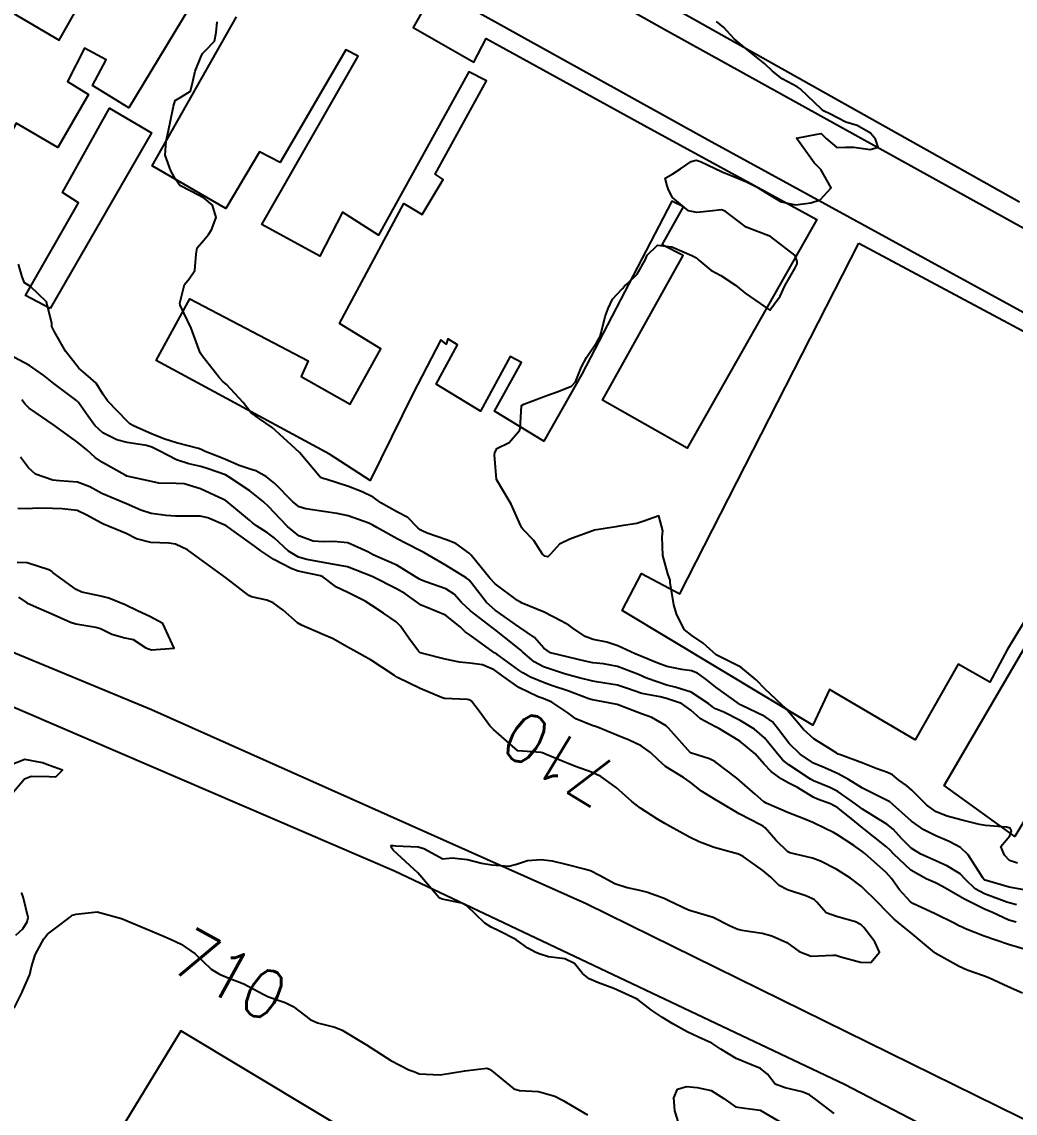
# Model space of a CAD drawing. Header units: metres. Extents: x 298520 to 308411, y 7433745 to 7450750.
# Drawn here: x 306265.5 to 306346.1, y 7435747.6 to 7435836.2 of the extents above; entities that cross this region are included whole.
import ezdxf
from ezdxf.enums import TextEntityAlignment as Align

# ---------------------------------------------------------------- set-up
doc = ezdxf.new("R2010")
doc.units = ezdxf.units.M
doc.header["$LTSCALE"] = 10
for name, color, linetype in [('Area Verde e Lazer', 94, 'Continuous'), ('Cotas', 45, 'Continuous'), ('Curvas de Nivel 1m', 11, 'Continuous'), ('Curvas de Nivel 5m', 15, 'Continuous'), ('Edificações', 30, 'Continuous'), ('Linha Férrea', 251, 'TRACKS'), ('Vias Primárias', 230, 'Continuous')]:
    doc.layers.add(name, color=color, linetype=linetype)
doc.styles.add('Style-STANDARD', font='STANDARD.shx')
doc.linetypes.add('TRACKS', pattern='A,0.15,[130,ltypeshp.shx,S=0.25,R=0,X=0,Y=0],0.15', length=0.3)

msp = doc.modelspace()

# ---------------------------------------------------------------- linework, layer by layer
at = {"layer": 'Area Verde e Lazer'}
msp.add_lwpolyline([(306269.112, 7435739.026), (306291.181, 7435725.664), (306300.519, 7435741.021), (306278.415, 7435754.293)], close=True, dxfattribs=at)
at = {"layer": 'Curvas de Nivel 1m', "flags": 128}
for points, elevation in [([(306346.3, 7435767.904), (306345.667, 7435768.138), (306345.241, 7435768.554), (306344.963, 7435769.275), (306345.689, 7435770.131), (306345.818, 7435770.548), (306345.696, 7435770.753), (306345.41, 7435770.84), (306343.699, 7435770.979), (306343.213, 7435771.062), (306341.706, 7435771.437), (306340.593, 7435771.724), (306339.715, 7435772.079), (306338.937, 7435772.628), (306337.735, 7435773.831), (306337.296, 7435774.204), (306336.672, 7435774.656), (306336.156, 7435775.073), (306335.749, 7435775.271), (306334.847, 7435775.584), (306333.756, 7435776.019), (306331.928, 7435776.708), (306331.764, 7435776.772), (306331.638, 7435776.838), (306329.782, 7435778.009), (306328.943, 7435778.748), (306327.806, 7435780.108), (306327.498, 7435780.453), (306327.167, 7435780.77), (306325.832, 7435782.045), (306325.085, 7435782.798), (306323.853, 7435783.82), (306321.863, 7435784.83), (306320.794, 7435785.768), (306319.878, 7435786.378), (306319.254, 7435786.866), (306318.637, 7435788.138), (306318.419, 7435788.875), (306318.129, 7435790.68), (306318.11, 7435790.878), (306317.941, 7435791.401), (306317.514, 7435792.887), (306317.481, 7435794.39), (306317.532, 7435794.887), (306317.208, 7435796.105), (306315.991, 7435795.677), (306315.418, 7435795.486), (306313.986, 7435795.258), (306313.705, 7435795.214), (306311.983, 7435794.95), (306309.975, 7435794.205), (306309.145, 7435793.815), (306308.419, 7435792.995), (306308.184, 7435792.773), (306307.96, 7435792.819), (306307.752, 7435793.003), (306307.059, 7435794.099), (306306.173, 7435795.027), (306306.082, 7435795.127), (306305.986, 7435795.343), (306305.205, 7435797.038), (306304.033, 7435799.05), (306303.851, 7435801.052), (306303.881, 7435801.226), (306304.061, 7435801.572), (306305.055, 7435802.053), (306305.905, 7435803.032), (306305.935, 7435803.181), (306306.048, 7435805.031), (306306.067, 7435805.067), (306306.104, 7435805.093), (306306.231, 7435805.155), (306308.112, 7435805.871), (306308.947, 7435806.16), (306310.119, 7435806.626), (306310.428, 7435806.975), (306310.915, 7435808.195), (306311.32, 7435808.962), (306312.165, 7435810.204), (306312.447, 7435810.671), (306312.529, 7435810.946), (306312.846, 7435812.283), (306313.086, 7435812.941), (306313.452, 7435813.69), (306314.217, 7435814.539), (306314.415, 7435814.733), (306314.635, 7435814.926), (306315.441, 7435815.707), (306316.127, 7435816.911), (306316.155, 7435817), (306316.248, 7435817.272), (306317.095, 7435818.063), (306318.259, 7435817.949), (306319.882, 7435817.23), (306320.246, 7435817.04), (306320.452, 7435816.857), (306321.428, 7435816.035), (306322.231, 7435815.6), (306323.407, 7435814.818), (306324.213, 7435814.176), (306326.193, 7435812.79), (306327.043, 7435813.945), (306327.425, 7435814.772), (306328.237, 7435816.188), (306328.436, 7435816.563), (306328.435, 7435816.758), (306328.25, 7435817.223), (306326.273, 7435818.79), (306324.28, 7435819.523), (306322.575, 7435820.827), (306322.294, 7435820.944), (306321.325, 7435820.845), (306320.292, 7435820.735), (306319.594, 7435820.867), (306318.304, 7435821.955), (306317.986, 7435822.561), (306317.864, 7435822.887), (306317.711, 7435823.5), (306318.327, 7435823.851), (306318.951, 7435824.256), (306319.813, 7435824.865), (306320.241, 7435824.964), (306320.344, 7435824.938), (306320.401, 7435824.917), (306320.58, 7435824.856), (306322.331, 7435824.028), (306323.655, 7435823.484), (306324.319, 7435823.21), (306325.113, 7435822.802), (306326.306, 7435822.064), (306327.119, 7435821.595), (306328.299, 7435821.337), (306329.535, 7435821.513), (306330.303, 7435821.766), (306331.189, 7435822.727), (306330.335, 7435824.223), (306329.797, 7435824.745), (306328.363, 7435826.76), (306330.04, 7435827.071), (306330.369, 7435827.13), (306330.765, 7435826.734), (306331.645, 7435826.01), (306332.356, 7435826.027), (306333.023, 7435826.036), (306334.354, 7435825.834), (306335.001, 7435826.039), (306334.774, 7435826.686), (306334.37, 7435827.158), (306333.301, 7435827.779), (306332.383, 7435828.07), (306331.064, 7435828.73), (306330.612, 7435828.953), (306330.397, 7435829.103), (306328.671, 7435830.757), (306328.414, 7435830.917), (306327.208, 7435831.566), (306326.427, 7435832.202), (306325.788, 7435832.796), (306324.449, 7435833.886), (306323.324, 7435834.821), (306322.472, 7435835.739), (306321.877, 7435836.239)], 716), ([(306346.21, 7435764.541), (306345.74, 7435764.665), (306345.624, 7435764.687), (306345.425, 7435764.752), (306343.632, 7435765.432), (306342.881, 7435765.827), (306342.093, 7435766.593), (306341.65, 7435767.042), (306340.613, 7435767.656), (306339.665, 7435768.095), (306338.451, 7435768.632), (306337.678, 7435769.131), (306336.928, 7435769.894), (306336.201, 7435770.662), (306335.699, 7435771.072), (306334.722, 7435771.666), (306333.717, 7435772.299), (306333.186, 7435772.695), (306331.733, 7435773.736), (306331.082, 7435774.065), (306329.742, 7435774.605), (306329.5, 7435774.742), (306327.754, 7435775.886), (306327.255, 7435776.265), (306326.816, 7435776.774), (306325.782, 7435778.086), (306324.967, 7435778.798), (306323.8, 7435779.499), (306322.467, 7435780.163), (306321.809, 7435780.444), (306321.565, 7435780.588), (306321.269, 7435780.838), (306319.827, 7435781.787), (306318.518, 7435782.188), (306317.835, 7435782.358), (306316.271, 7435782.904), (306315.965, 7435783.029), (306315.845, 7435783.088), (306315.539, 7435783.22), (306313.852, 7435783.864), (306312.715, 7435784.081), (306311.855, 7435784.185), (306311.217, 7435784.32), (306309.86, 7435784.644), (306308.408, 7435784.995), (306307.866, 7435785.354), (306307.098, 7435786.235), (306305.924, 7435787.029), (306305.883, 7435787.051), (306305.829, 7435787.085), (306303.904, 7435788.446), (306303.221, 7435789.057), (306301.93, 7435790.731), (306301.775, 7435790.916), (306301.576, 7435791.075), (306299.948, 7435792.083), (306298.126, 7435793.118), (306297.964, 7435793.207), (306296.692, 7435793.861), (306295.974, 7435794.248), (306294.308, 7435795.167), (306293.985, 7435795.342), (306293.663, 7435795.496), (306291.992, 7435796.114), (306291.095, 7435796.305), (306289.995, 7435796.465), (306288.564, 7435796.667), (306287.999, 7435796.842), (306287.509, 7435797.245), (306286.025, 7435798.741), (306285.367, 7435799.27), (306284.506, 7435799.751), (306284.039, 7435799.9), (306283.156, 7435800.185), (306282.046, 7435800.667), (306281.586, 7435800.855), (306280.375, 7435801.335), (306280.055, 7435801.479), (306279.841, 7435801.558), (306278.063, 7435802.029), (306277.122, 7435802.314), (306276.073, 7435802.729), (306274.568, 7435803.403), (306274.261, 7435803.583), (306274.086, 7435803.753), (306272.458, 7435805.426), (306272.108, 7435805.963), (306271.546, 7435806.867), (306270.903, 7435807.448), (306270.132, 7435808.082), (306269.057, 7435809.471), (306268.168, 7435811.029), (306267.945, 7435811.482), (306267.938, 7435811.721), (306267.497, 7435813.487), (306266.215, 7435814.72), (306265.724, 7435815.014), (306265.521, 7435815.511), (306265.25, 7435816.532)], 714), ([(306346.186, 7435763.118), (306345.61, 7435763.29), (306344.264, 7435763.916), (306343.619, 7435764.182), (306343.348, 7435764.302), (306342.806, 7435764.582), (306342.012, 7435764.979), (306341.629, 7435765.205), (306340.228, 7435766.023), (306339.64, 7435766.306), (306338.883, 7435766.628), (306337.654, 7435767.351), (306336.242, 7435768.661), (306335.974, 7435768.963), (306335.679, 7435769.244), (306333.828, 7435770.689), (306333.694, 7435770.795), (306333.111, 7435771.286), (306331.718, 7435772.402), (306331.126, 7435772.719), (306330.087, 7435773.095), (306329.728, 7435773.267), (306328.44, 7435774.049), (306327.739, 7435774.413), (306327.514, 7435774.537), (306327.133, 7435774.769), (306326.313, 7435775.346), (306325.754, 7435775.945), (306325.022, 7435776.797), (306323.778, 7435777.824), (306322.126, 7435778.827), (306321.794, 7435778.973), (306320.578, 7435779.625), (306319.808, 7435780.337), (306319.035, 7435780.868), (306317.819, 7435781.279), (306317.307, 7435781.401), (306315.825, 7435781.693), (306314.658, 7435782.095), (306313.834, 7435782.363), (306312.15, 7435782.636), (306311.839, 7435782.693), (306310.742, 7435782.967), (306310.022, 7435783.155), (306309.845, 7435783.196), (306309.555, 7435783.274), (306307.851, 7435783.839), (306307.086, 7435784.242), (306306.161, 7435785.026), (306306.014, 7435785.177), (306305.866, 7435785.303), (306304.671, 7435786.246), (306303.881, 7435786.88), (306303.661, 7435787.052), (306301.903, 7435788.4), (306301.193, 7435789.081), (306300.578, 7435789.748), (306299.924, 7435790.186), (306298.297, 7435790.748), (306297.93, 7435790.874), (306297.765, 7435790.957), (306297.508, 7435791.126), (306295.947, 7435792.1), (306294.318, 7435792.806), (306293.96, 7435792.96), (306293.59, 7435793.174), (306291.97, 7435793.919), (306290.795, 7435794.031), (306289.971, 7435793.984), (306289.153, 7435794.047), (306287.975, 7435794.484), (306287.066, 7435795.249), (306285.994, 7435796.387), (306285.558, 7435796.826), (306285.083, 7435797.274), (306284.015, 7435798.122), (306282.264, 7435799.308), (306282.034, 7435799.42), (306280.63, 7435799.922), (306280.041, 7435800.104), (306279.07, 7435800.323), (306278.046, 7435800.645), (306276.643, 7435801.374), (306276.057, 7435801.68), (306275.634, 7435801.812), (306274.062, 7435802.043), (306273.205, 7435802.279), (306272.074, 7435802.831), (306271.419, 7435803.44), (306270.873, 7435804.231), (306270.101, 7435805.293), (306269.931, 7435805.462), (306268.117, 7435806.842), (306267.292, 7435807.488), (306266.135, 7435808.305), (306264.466, 7435809.207)], 713), ([(306347.298, 7435760.803), (306345.585, 7435761.324), (306344.454, 7435761.697), (306343.594, 7435761.997), (306342.095, 7435762.593), (306341.748, 7435762.741), (306341.605, 7435762.811), (306341.163, 7435763.049), (306339.615, 7435763.802), (306337.81, 7435764.638), (306337.624, 7435764.766), (306336.73, 7435765.75), (306336.071, 7435766.664), (306335.65, 7435767.149), (306333.914, 7435768.688), (306333.675, 7435768.882), (306333.025, 7435769.351), (306331.688, 7435770.213), (306331.364, 7435770.389), (306330.701, 7435770.725), (306329.7, 7435771.211), (306328.912, 7435771.541), (306327.711, 7435771.996), (306325.904, 7435772.787), (306325.785, 7435772.85), (306325.724, 7435772.889), (306325.017, 7435773.51), (306323.741, 7435774.627), (306323.521, 7435774.812), (306321.756, 7435776.16), (306321.312, 7435776.391), (306319.763, 7435776.86), (306317.993, 7435778.878), (306317.795, 7435779.054), (306316.628, 7435779.724), (306315.804, 7435780.033), (306314.027, 7435780.711), (306313.812, 7435780.791), (306313.113, 7435780.937), (306311.816, 7435781.176), (306311.509, 7435781.263), (306309.827, 7435781.898), (306308.484, 7435782.342), (306307.836, 7435782.565), (306306.797, 7435783.016), (306306.175, 7435783.353), (306305.848, 7435783.567), (306304.046, 7435784.863), (306303.862, 7435784.986), (306303.771, 7435785.051), (306301.876, 7435786.406), (306301.487, 7435786.684), (306301.088, 7435787.082), (306299.897, 7435788.035), (306298.328, 7435788.694), (306297.909, 7435788.858), (306297.524, 7435789.126), (306296.579, 7435789.8), (306295.923, 7435790.174), (306293.933, 7435791.17), (306291.944, 7435791.951), (306291.016, 7435792.135), (306289.949, 7435792.318), (306288.638, 7435792.548), (306287.955, 7435792.742), (306287.148, 7435793.248), (306285.974, 7435794.325), (306285.447, 7435794.737), (306284.551, 7435795.281), (306284.228, 7435795.529), (306283.988, 7435795.751), (306282.099, 7435797.309), (306282.004, 7435797.377), (306281.876, 7435797.441), (306280.017, 7435798.287), (306278.677, 7435798.7), (306278.024, 7435798.735), (306276.63, 7435798.767), (306276.025, 7435798.881), (306274.155, 7435799.284), (306274.032, 7435799.336), (306273.886, 7435799.411), (306272.043, 7435800.445), (306271.456, 7435800.848), (306270.771, 7435801.449), (306270.062, 7435802.057), (306268.083, 7435803.48), (306266.096, 7435804.851), (306265.766, 7435805.171), (306265.505, 7435805.509)], 712), ([(306346.703, 7435757.364), (306345.543, 7435757.887), (306344.043, 7435758.565), (306343.555, 7435758.766), (306342.207, 7435759.238), (306341.562, 7435759.528), (306339.633, 7435760.619), (306339.574, 7435760.663), (306339.409, 7435760.788), (306337.598, 7435762.315), (306337.18, 7435762.646), (306336.305, 7435763.354), (306335.617, 7435764.048), (306335.033, 7435764.676), (306333.636, 7435766.006), (306332.758, 7435766.699), (306331.653, 7435767.403), (306330.324, 7435768.069), (306329.666, 7435768.309), (306327.82, 7435768.759), (306327.674, 7435768.83), (306326.689, 7435769.781), (306325.83, 7435770.788), (306325.695, 7435770.901), (306325.455, 7435771.033), (306323.709, 7435771.911), (306322.183, 7435772.825), (306321.726, 7435773.106), (306320.648, 7435773.762), (306319.739, 7435774.474), (306319.199, 7435774.865), (306317.752, 7435775.764), (306317.153, 7435776.286), (306316.528, 7435776.899), (306315.771, 7435777.437), (306314.802, 7435777.896), (306313.784, 7435778.304), (306312.209, 7435778.946), (306311.794, 7435779.09), (306310.467, 7435779.638), (306309.804, 7435780.104), (306308.506, 7435780.993), (306307.817, 7435781.272), (306307.413, 7435781.412), (306305.83, 7435782.157), (306304.625, 7435783.042), (306303.848, 7435783.6), (306302.896, 7435784.016), (306301.854, 7435784.156), (306301.011, 7435784.239), (306299.857, 7435784.475), (306298.042, 7435784.937), (306297.862, 7435784.989), (306297.776, 7435785.035), (306297.683, 7435785.123), (306296.91, 7435786.171), (306296.225, 7435787.145), (306295.888, 7435787.492), (306294.844, 7435788.216), (306293.908, 7435788.833), (306293.373, 7435789.175), (306291.92, 7435789.895), (306291.04, 7435790.319), (306289.932, 7435791.158), (306289.752, 7435791.222), (306287.939, 7435791.626), (306287.36, 7435791.827), (306285.952, 7435792.55), (306284.904, 7435793.276), (306284.357, 7435793.675), (306283.969, 7435793.939), (306282.059, 7435795.309), (306281.983, 7435795.355), (306280.591, 7435795.933), (306279.99, 7435796.072), (306279.261, 7435796.076), (306277.99, 7435796.084), (306277.225, 7435796.133), (306275.992, 7435796.305), (306275.17, 7435796.567), (306274, 7435797.081), (306273.171, 7435797.418), (306272.01, 7435797.924), (306271.014, 7435798.449), (306270.023, 7435798.826), (306268.56, 7435798.94), (306268.026, 7435798.995), (306266.625, 7435799.494), (306266.038, 7435799.987), (306265.401, 7435800.864)], 711), ([(306265.235, 7435789.51), (306265.906, 7435789.034), (306266.705, 7435788.688), (306267.893, 7435788.171), (306269.457, 7435787.464), (306269.882, 7435787.335), (306271.522, 7435787.078), (306271.878, 7435786.959), (306272.802, 7435786.493), (306273.871, 7435786.193), (306274.542, 7435786.072), (306275.571, 7435785.384), (306275.796, 7435785.315), (306275.862, 7435785.29), (306276.017, 7435785.222), (306277.863, 7435785.36), (306276.949, 7435787.369), (306275.891, 7435787.938), (306274.903, 7435788.39), (306273.905, 7435788.879), (306272.566, 7435789.423), (306271.914, 7435789.576), (306270.373, 7435789.908), (306269.919, 7435790.113), (306268.062, 7435791.479), (306267.934, 7435791.578), (306267.689, 7435791.73), (306265.945, 7435792.298), (306265.134, 7435792.323)], 709), ([(306264.665, 7435773.516), (306265.735, 7435774.749), (306266.254, 7435774.979), (306267.738, 7435774.953), (306268.279, 7435774.933), (306268.812, 7435775.469), (306267.747, 7435775.85), (306267.184, 7435776.05), (306265.751, 7435776.324), (306263.743, 7435775.53)], 709), ([(306265.026, 7435762.063), (306265.589, 7435762.583), (306265.951, 7435763.143), (306266.013, 7435763.496), (306265.62, 7435765.184), (306265.525, 7435765.404), (306265.452, 7435765.503)], 709)]:
    msp.add_lwpolyline(points, dxfattribs=dict(at, elevation=elevation))
at = {"layer": 'Curvas de Nivel 5m', "flags": 128}
for points, elevation in [([(306346.853, 7435765.749), (306345.637, 7435765.955), (306343.692, 7435766.52), (306343.643, 7435766.538), (306343.621, 7435766.548), (306343.598, 7435766.571), (306343.497, 7435766.719), (306342.291, 7435768.584), (306341.679, 7435769.176), (306340.751, 7435769.672), (306339.688, 7435770.136), (306338.714, 7435770.63), (306337.703, 7435771.326), (306336.196, 7435772.663), (306335.938, 7435772.88), (306335.726, 7435773.009), (306335.122, 7435773.283), (306333.736, 7435774.007), (306332.578, 7435774.702), (306331.748, 7435775.169), (306330.663, 7435775.637), (306329.756, 7435776.038), (306328.666, 7435776.751), (306327.776, 7435777.618), (306326.91, 7435778.773), (306326.415, 7435779.396), (306325.803, 7435779.822), (306323.892, 7435780.73), (306323.813, 7435780.769), (306323.746, 7435780.811), (306321.834, 7435782.207), (306321.007, 7435782.843), (306320.338, 7435783.343), (306319.85, 7435783.535), (306319.074, 7435783.644), (306317.853, 7435783.881), (306317.112, 7435784.148), (306315.86, 7435784.663), (306315.277, 7435784.916), (306313.869, 7435785.554), (306312.973, 7435785.838), (306311.874, 7435786.055), (306311.223, 7435786.307), (306310.227, 7435786.975), (306309.887, 7435787.221), (306309.312, 7435787.565), (306307.902, 7435788.29), (306306.114, 7435789.027), (306305.971, 7435789.086), (306305.914, 7435789.113), (306305.718, 7435789.229), (306303.928, 7435790.585), (306303.484, 7435791.054), (306301.96, 7435792.907), (306301.809, 7435793.072), (306300.737, 7435793.855), (306299.973, 7435794.155), (306298.401, 7435794.694), (306297.981, 7435794.884), (306297.825, 7435794.966), (306297.629, 7435795.125), (306296.831, 7435795.977), (306295.995, 7435796.393), (306294.635, 7435797.164), (306294.01, 7435797.619), (306293.134, 7435798.061), (306292.022, 7435798.486), (306290.177, 7435799.072), (306290.031, 7435799.107), (306289.746, 7435799.223), (306288.053, 7435801.24), (306286.079, 7435803.032), (306285.833, 7435803.264), (306284.791, 7435803.98), (306284.095, 7435804.494), (306283.462, 7435805.296), (306282.117, 7435806.756), (306281.813, 7435807.008), (306281.532, 7435807.319), (306280.149, 7435809.088), (306279.973, 7435809.342), (306279.864, 7435809.635), (306279.258, 7435811.349), (306278.369, 7435813.19), (306278.323, 7435813.359), (306278.698, 7435814.875), (306279.093, 7435815.351), (306279.553, 7435816.023), (306279.652, 7435817.346), (306279.748, 7435817.847), (306280.26, 7435818.463), (306280.659, 7435818.942), (306280.9, 7435819.331), (306281.269, 7435820.312), (306280.991, 7435821.33), (306280.301, 7435821.893), (306279.209, 7435822.452), (306278.316, 7435822.923), (306278.012, 7435823.363), (306277.6, 7435824.098), (306277.132, 7435825.372), (306277.223, 7435826.502), (306277.404, 7435827.37), (306277.583, 7435828.16), (306277.811, 7435829.366), (306277.951, 7435829.81), (306278.4, 7435830.096), (306279.186, 7435830.571), (306279.396, 7435831.35), (306279.571, 7435832.199), (306280.038, 7435833.344), (306280.16, 7435833.619), (306280.441, 7435833.89), (306281.144, 7435834.638), (306281.288, 7435835.328), (306281.357, 7435836.212)], 715), ([(306331.416, 7435747.584), (306329.926, 7435748.735), (306329.437, 7435749.102), (306328.84, 7435749.345), (306327.442, 7435749.666), (306326.65, 7435749.977), (306326.012, 7435750.782), (306325.46, 7435751.242), (306324.711, 7435751.551), (306323.472, 7435752.058), (306322.232, 7435752.823), (306321.488, 7435753.292), (306320.429, 7435753.783), (306319.496, 7435754.213), (306318.346, 7435754.872), (306317.508, 7435755.392), (306316.611, 7435755.991), (306315.522, 7435756.828), (306315.397, 7435756.911), (306313.535, 7435757.729), (306312.294, 7435758.19), (306311.547, 7435758.535), (306311.007, 7435758.958), (306310.35, 7435759.757), (306309.565, 7435760.142), (306308.252, 7435760.307), (306307.568, 7435760.519), (306307.229, 7435760.664), (306306.559, 7435761.015), (306305.583, 7435761.727), (306304.225, 7435762.412), (306303.598, 7435762.727), (306303.068, 7435763.055), (306301.617, 7435764.452), (306301.219, 7435764.676), (306299.622, 7435765.002), (306299.372, 7435765.103), (306297.643, 7435767.12), (306295.67, 7435768.946), (306295.494, 7435769.152), (306295.48, 7435769.347), (306295.675, 7435769.345), (306295.848, 7435769.32), (306297.674, 7435769.225), (306298.118, 7435769.116), (306299.66, 7435768.266), (306300.416, 7435768.334), (306301.66, 7435768.21), (306302.806, 7435767.908), (306303.654, 7435767.771), (306305.018, 7435767.671), (306305.655, 7435767.823), (306306.547, 7435768.129), (306307.661, 7435768.212), (306308.538, 7435768.113), (306309.656, 7435767.83), (306311.147, 7435767.461), (306311.648, 7435767.304), (306312.385, 7435766.943), (306313.636, 7435766.259), (306314.616, 7435765.937), (306315.631, 7435765.715), (306316.29, 7435765.561), (306317.625, 7435765.072), (306318.022, 7435764.876), (306319.616, 7435764.128), (306320.599, 7435763.832), (306321.61, 7435763.522), (306322.998, 7435762.816), (306323.599, 7435762.55), (306323.929, 7435762.475), (306325.594, 7435762.224), (306326.361, 7435762.009), (306327.583, 7435761.463), (306328.597, 7435760.75), (306329.569, 7435760.374), (306331.31, 7435760.454), (306331.57, 7435760.453), (306331.963, 7435760.312), (306333.565, 7435759.876), (306334.403, 7435759.843), (306335.092, 7435760.675), (306334.729, 7435761.536), (306333.824, 7435762.688), (306333.605, 7435762.894), (306333.148, 7435763.154), (306331.612, 7435763.57), (306330.78, 7435763.888), (306330.031, 7435764.734), (306329.818, 7435764.93), (306329.626, 7435765.046), (306329.115, 7435765.259), (306327.633, 7435765.746), (306326.956, 7435766.09), (306326.274, 7435766.781), (306325.651, 7435767.32), (306324.032, 7435768.442), (306323.67, 7435768.641), (306323.067, 7435768.816), (306321.676, 7435769.187), (306320.475, 7435769.642), (306319.684, 7435770.014), (306318.115, 7435770.876), (306317.697, 7435771.135), (306317.099, 7435771.492), (306315.715, 7435772.369), (306315.011, 7435772.917), (306313.734, 7435774.053), (306312.504, 7435774.942), (306311.746, 7435775.29), (306310.504, 7435775.723), (306309.753, 7435776.024), (306307.993, 7435776.765), (306307.762, 7435776.858), (306307.646, 7435776.886), (306305.763, 7435777.03), (306303.788, 7435778.748), (306303.483, 7435779.053), (306302.608, 7435780.259), (306301.998, 7435781.068), (306301.815, 7435781.18), (306301.681, 7435781.206), (306299.816, 7435781.29), (306299.572, 7435781.347), (306297.827, 7435782.086), (306296.002, 7435782.986), (306295.842, 7435783.087), (306295.749, 7435783.151), (306293.855, 7435784.392), (306292.445, 7435785.184), (306291.866, 7435785.51), (306290.772, 7435786.107), (306289.876, 7435786.512), (306288.191, 7435787.237), (306287.886, 7435787.426), (306286.708, 7435788.445), (306285.91, 7435789.05), (306285.379, 7435789.268), (306284.152, 7435789.523), (306283.916, 7435789.637), (306282.487, 7435790.745), (306281.932, 7435791.177), (306281.853, 7435791.232), (306281.726, 7435791.313), (306279.952, 7435792.624), (306278.953, 7435793.35), (306277.967, 7435793.794), (306277.448, 7435793.886), (306275.969, 7435793.948), (306274.804, 7435794.231), (306273.975, 7435794.667), (306272.134, 7435795.428), (306271.984, 7435795.496), (306270.734, 7435796.192), (306269.994, 7435796.528), (306268.786, 7435796.681), (306267.995, 7435796.709), (306266.762, 7435796.726), (306265.995, 7435796.677), (306265.173, 7435796.691)], 710), ([(306264.887, 7435756.139), (306265.522, 7435757.447), (306265.55, 7435757.51), (306266.168, 7435758.869), (306266.305, 7435759.492), (306266.591, 7435760.462), (306267.129, 7435761.484), (306267.292, 7435761.768), (306267.583, 7435762.137), (306268.35, 7435762.714), (306269.346, 7435763.463), (306269.473, 7435763.592), (306269.605, 7435763.683), (306269.923, 7435763.772), (306271.608, 7435763.971), (306273.603, 7435763.41), (306275.591, 7435762.59), (306276.944, 7435762.008), (306277.579, 7435761.752), (306278.436, 7435761.351), (306279.565, 7435760.55), (306280.19, 7435759.961), (306280.88, 7435759.32), (306281.547, 7435758.891), (306282.244, 7435758.601), (306283.535, 7435758.121), (306285.099, 7435757.274), (306285.521, 7435757.074), (306286.883, 7435756.616), (306287.513, 7435756.285), (306288.917, 7435755.226), (306289.5, 7435754.943), (306290.897, 7435754.599), (306291.495, 7435754.358), (306293.483, 7435753.17), (306295.464, 7435751.905), (306296.923, 7435751.128), (306297.321, 7435750.992), (306297.451, 7435750.94), (306297.749, 7435750.818), (306299.449, 7435750.741), (306301.453, 7435751.07), (306303.249, 7435751.26), (306303.455, 7435751.193), (306303.66, 7435751.048), (306305.439, 7435749.599), (306305.879, 7435749.465), (306307.437, 7435749.388), (306308.772, 7435748.987), (306309.428, 7435748.653), (306310.175, 7435748.216), (306311.411, 7435747.496)], 710), ([(306318.799, 7435746.866), (306318.485, 7435747.801), (306318.41, 7435748.87), (306318.726, 7435749.581), (306319.442, 7435749.778), (306320.308, 7435749.714), (306321.439, 7435749.464), (306322.479, 7435748.82), (306323.423, 7435748.123), (306324.188, 7435748.036), (306325.419, 7435747.856), (306327.318, 7435746.761)], 710)]:
    msp.add_lwpolyline(points, dxfattribs=dict(at, elevation=elevation))
at = {"layer": 'Edificações'}
for points in [[(306280.945, 7435840.426), (306274.188, 7435829.233), (306271.238, 7435831.044), (306272.339, 7435833.103), (306270.598, 7435834.061), (306269.211, 7435831.363), (306270.918, 7435830.298), (306268.428, 7435825.993), (306265.051, 7435827.981), (306263.129, 7435824.426), (306256.517, 7435828.083), (306255.806, 7435826.911), (306253.887, 7435828.012), (306260.25, 7435839.57), (306268.533, 7435834.706), (306272.516, 7435841.748)], [(306316.331, 7435838.536), (306346.455, 7435821.585)], [(306298.255, 7435837.511), (306297.257, 7435835.731), (306302.178, 7435832.916), (306303.176, 7435834.838), (306316.516, 7435827.52), (306330.033, 7435820.161), (306319.509, 7435801.607), (306312.633, 7435805.484), (306319.173, 7435817.233), (306317.457, 7435818.11), (306319.207, 7435821.174), (306318.266, 7435821.652), (306310.955, 7435807.601), (306307.873, 7435802.165), (306303.851, 7435804.61), (306306.048, 7435808.543), (306305.136, 7435809.034), (306302.717, 7435804.586), (306299.134, 7435806.801), (306300.853, 7435809.994), (306300.081, 7435810.484), (306299.928, 7435810.051), (306299.511, 7435810.381), (306297.223, 7435806.009), (306293.783, 7435798.975), (306290.467, 7435801.099), (306276.4, 7435808.705), (306279.149, 7435813.716), (306288.739, 7435808.68), (306288.175, 7435807.413), (306292.159, 7435805.159), (306294.628, 7435809.671), (306291.279, 7435811.713), (306296.503, 7435821.458), (306297.991, 7435820.573), (306299.693, 7435823.405), (306299.055, 7435823.83), (306303.203, 7435831.407), (306301.785, 7435832.15), (306294.447, 7435818.873), (306291.54, 7435820.75), (306289.694, 7435817.17), (306284.979, 7435819.754), (306292.795, 7435833.421), (306291.8, 7435833.918), (306286.464, 7435824.775), (306284.793, 7435825.662), (306282.056, 7435821.047), (306276.079, 7435824.502), (306282.937, 7435836.594)]]:
    msp.add_lwpolyline(points, dxfattribs=at)
for points in [[(306267.803, 7435812.931), (306265.807, 7435813.983), (306270.104, 7435821.514), (306268.8, 7435822.359), (306272.625, 7435829.198), (306276.035, 7435827.204)], [(306333.433, 7435818.244), (306349.814, 7435809.482), (306356.185, 7435805.611), (306356.62, 7435803.655), (306345.465, 7435785.217), (306344.05, 7435782.597), (306341.493, 7435784.064), (306338.013, 7435777.927), (306331.05, 7435782.002), (306329.689, 7435779.122), (306314.227, 7435788.427), (306315.804, 7435791.415), (306318.905, 7435789.78)]]:
    msp.add_lwpolyline(points, close=True, dxfattribs=at)
at = {"layer": 'Linha Férrea', "flags": 128}
msp.add_lwpolyline([(307827.162, 7434249.95), (307821.558, 7434258.806), (307819.524, 7434262.43), (307816.304, 7434268.219), (307813.681, 7434272.301), (307811.637, 7434275.461), (307798.221, 7434296.136), (307773.738, 7434334.032), (307761.734, 7434352.011), (307752.472, 7434367.888), (307735.134, 7434393.38), (307710.738, 7434431.015), (307694.807, 7434455.28), (307677.699, 7434482.208), (307665.381, 7434501.663), (307643.884, 7434534.842), (307627.559, 7434562.543), (307613.51, 7434586.874), (307596.955, 7434617.47), (307576.402, 7434659.978), (307564.169, 7434687.319), (307541.059, 7434734.946), (307530.172, 7434758.545), (307516.917, 7434785.92), (307501.763, 7434817.247), (307481.679, 7434859.302), (307459.201, 7434904.199), (307442.79, 7434936.268), (307425.275, 7434968.915), (307411.694, 7434992.242), (307402.565, 7435007.679), (307388.848, 7435028.501), (307366.947, 7435058.298), (307352.497, 7435076.75), (307335.708, 7435095.815), (307323.737, 7435108.404), (307304.876, 7435127.211), (307280.641, 7435149.596), (307260.895, 7435166.247), (307239.502, 7435183.006), (307222.59, 7435195.397), (307206.912, 7435206.431), (307191.542, 7435216.923), (307180.978, 7435223.581), (307147.083, 7435245.035), (307110.179, 7435267.866), (307071.327, 7435292.081), (307013.035, 7435328.917), (306934.22, 7435378.293), (306890.853, 7435406.012), (306860.761, 7435425.266), (306830.445, 7435444.172), (306783.165, 7435474.002), (306743.292, 7435499.125), (306730.646, 7435506.804), (306700.006, 7435524.558), (306649.968, 7435556.158), (306620.536, 7435574.685), (306585.884, 7435596.365), (306549.21, 7435619.443), (306511.464, 7435642.992), (306481.3, 7435662.066), (306449.914, 7435681.79), (306417.31, 7435702.158), (306386.499, 7435720.658), (306359.57, 7435735.78), (306332.265, 7435749.95), (306295.736, 7435767.254), (306254.914, 7435784.832), (306234.551, 7435793.029), (306198.8, 7435806.042), (306177.427, 7435813.736), (306139.201, 7435826.142), (306101.034, 7435838.043), (306051.969, 7435853.031), (306008.186, 7435866.647), (306003.579, 7435868.042), (305974.115, 7435878.736), (305939.654, 7435889.448), (305902.227, 7435900.737), (305881.18, 7435906.223), (305868.578, 7435910.192), (305845.541, 7435919.118), (305815.171, 7435933.297), (305786.711, 7435949.033), (305760.876, 7435966.424), (305735.18, 7435986.894), (305723.755, 7435997.052), (305696.097, 7436025.188), (305678.2, 7436047.897), (305661.02, 7436071.863), (305645.017, 7436096.315), (305622.371, 7436129.703), (305596.142, 7436168.749), (305576.091, 7436198.746), (305559.429, 7436223.15), (305539.44, 7436252.716), (305521.42, 7436279.841), (305512.691, 7436292.824), (305499.486, 7436312.983), (305480.027, 7436341.606), (305460.301, 7436370.83), (305441.558, 7436398.43), (305421.25, 7436428.242), (305402.577, 7436456.088), (305384.092, 7436483.75), (305369.125, 7436505.554), (305351.225, 7436532.173), (305338.344, 7436551.44), (305322.726, 7436574.869), (305306.914, 7436598.296), (305293.244, 7436619.058), (305277.818, 7436644.307), (305263.888, 7436668.981), (305254.713, 7436687.725), (305243.781, 7436710.837), (305233.952, 7436734.393), (305225.106, 7436755.865), (305215.533, 7436780.472), (305201.607, 7436815.682), (305193.173, 7436837.83), (305177.384, 7436877.752), (305166.792, 7436904.686), (305153.942, 7436937.689), (305141.501, 7436969.136), (305130.697, 7436996.497), (305122.016, 7437018.504), (305113.061, 7437043.102), (305101.513, 7437072.011), (305093.245, 7437092.935), (305082.037, 7437121.364), (305073.353, 7437143.916), (305060.568, 7437176.453), (305050.18, 7437206.397), (305043.414, 7437227.867), (305037.467, 7437248.165), (305034.526, 7437261.706), (305031.724, 7437274.104), (305028.718, 7437297.869), (305025.03, 7437326.573), (305023.117, 7437358.555), (305023.119, 7437387.114), (305024.829, 7437414.867), (305027.312, 7437439.505), (305027.407, 7437441.256), (305030.711, 7437462.666), (305036.039, 7437488.902), (305042.465, 7437516.919), (305048.776, 7437544.538), (305055.475, 7437572.1), (305062.866, 7437603.389), (305069.498, 7437630.688), (305077.032, 7437662.821), (305085.46, 7437698.138), (305091.819, 7437727.643), (305097.21, 7437749.95), (305103.918, 7437777.268), (305111.101, 7437807.1), (305121.202, 7437849.915), (305125.406, 7437866.973), (305130.992, 7437888.732), (305137.356, 7437914.575), (305143.477, 7437941.139), (305150.277, 7437969.227), (305155.626, 7437993.858), (305160.498, 7438017.389), (305165.529, 7438047.968), (305167.399, 7438065.921), (305168.452, 7438080.499), (305168.697, 7438098.822), (305168.499, 7438111.609), (305167.442, 7438129.409), (305165.734, 7438144.803), (305163.051, 7438159.253), (305157.36, 7438183.653), (305149.712, 7438209.61), (305142.146, 7438230.516), (305132.877, 7438252.552), (305120.435, 7438277.838), (305109.119, 7438297.22), (305107.007, 7438300.233), (305099.258, 7438311.382), (305091.426, 7438322.415), (305083.384, 7438332.797), (305079.569, 7438337.519), (305074.8, 7438344.056), (305056.823, 7438367.077), (305041.935, 7438386.352), (305023.225, 7438411.978), (305005.975, 7438436.561), (304993.284, 7438456.495), (304983.121, 7438473.171), (304969.538, 7438498.699), (304959.938, 7438517.087), (304947.328, 7438543.432), (304933.09, 7438572.791), (304924.306, 7438590.948), (304918.204, 7438604.464), (304911.783, 7438619.158), (304905.926, 7438632.437), (304900.315, 7438648.46), (304895.834, 7438661.886), (304892.174, 7438674.496), (304887.946, 7438691.238), (304884.694, 7438706.937), (304881.848, 7438723.698), (304879.326, 7438740.134), (304878.187, 7438758.916), (304877.537, 7438778.358), (304877.211, 7438799.094), (304877.455, 7438830.881), (304877.861, 7438863.017), (304878.268, 7438892.702), (304878.595, 7438920.109), (304878.677, 7438952.239), (304877.945, 7438980.303), (304876.318, 7439009.018), (304874.936, 7439022.788), (304873.229, 7439037.841), (304870.14, 7439056.141), (304864.855, 7439082.077), (304859.079, 7439105.013), (304850.377, 7439133.889), (304843.057, 7439154.06), (304836.382, 7439171.237), (304828.249, 7439190.114), (304817.674, 7439211.83), (304806.69, 7439232.736), (304796.364, 7439250.871), (304785.222, 7439269.009), (304772.779, 7439289.097), (304755.7, 7439316.738), (304736.912, 7439345.938), (304718.848, 7439374.335), (304700.222, 7439403.624), (304676.465, 7439440.714), (304659.061, 7439468.061), (304641.493, 7439495.549), (304629.289, 7439514.996), (304612.29, 7439541.915), (304598.786, 7439563.312), (304583.088, 7439588.524), (304568.608, 7439611.383), (304554.371, 7439633.59), (304540.465, 7439656.114), (304527.858, 7439675.88), (304515.488, 7439695.965), (304501.015, 7439718.74), (304492.557, 7439732.179), (304481.09, 7439749.95), (304464.698, 7439773.555), (304458.701, 7439781.55), (304447.468, 7439795.482), (304430.85, 7439814.016), (304417.942, 7439826.867), (304407.625, 7439836.385), (304393.358, 7439848.486), (304380.404, 7439858.342), (304362.661, 7439870.737), (304347.086, 7439880.296), (304333.248, 7439887.82), (304320.73, 7439894.061), (304304.927, 7439900.989), (304286.443, 7439908.157), (304266.642, 7439915.416), (304246.691, 7439922.501), (304225.186, 7439929.977), (304198.999, 7439939.195), (304168.468, 7439950.001), (304152.888, 7439955.629), (304135.919, 7439962.486), (304121.351, 7439968.798), (304105.783, 7439976.385), (304088.736, 7439985.334), (304071.183, 7439995.831), (304051.503, 7440008.737), (304042.509, 7440015.334), (304023.022, 7440030.473), (304002.682, 7440048.64), (303992.184, 7440058.522), (303980.444, 7440070.491), (303965.024, 7440086.226), (303949.368, 7440102.496), (303932.051, 7440120.671), (303917.21, 7440136.166), (303903.071, 7440150.772), (303879.085, 7440174.998), (303863.629, 7440189.711), (303849.061, 7440203.116), (303838.551, 7440211.886), (303825.964, 7440222.577), (303811.471, 7440233.814), (303798.026, 7440243.583), (303789.167, 7440249.782, 0.048699), (303782.733, 7440254.326, -0.013971), (303778.977, 7440256.716, 0.011385), (303767.539, 7440264.078, 0.000455), (303759.243, 7440269.144, 0.004014), (303749.319, 7440275.082, 0.008965), (303739.521, 7440280.605), (303729.166, 7440286.199), (303717.711, 7440292.151), (303693.717, 7440304.367), (303679.104, 7440311.896), (303660.942, 7440321.331), (303642.972, 7440330.918), (303636.468, 7440334.548), (303624.836, 7440341.295), (303611.994, 7440348.943), (303603.079, 7440354.598), (303596.281, 7440359.102), (303587.51, 7440365.427), (303578.605, 7440372.221), (303569.48, 7440379.633), (303558.633, 7440389.129), (303549.894, 7440397.253), (303541.539, 7440405.465), (303534.882, 7440412.293), (303523.465, 7440424.473), (303512.292, 7440437.463), (303502.617, 7440449.258), (303497.008, 7440456.501), (303488.044, 7440468.694), (303481.424, 7440477.682), (303475.375, 7440486.349), (303465.786, 7440500.535), (303456.113, 7440515.599), (303445.613, 7440532.252), (303432.87, 7440552.628), (303423.186, 7440568.064, -0.000757), (303417.987, 7440576.145, 0.007668), (303411.654, 7440585.694), (303403.602, 7440597.441), (303394.768, 7440609.244), (303388.857, 7440616.919), (303381.264, 7440625.91), (303374.43, 7440633.824), (303364.889, 7440644.089), (303358.774, 7440650.239), (303349.646, 7440658.739), (303339.722, 7440667.523), (303332.656, 7440673.464), (303326.724, 7440678.049, -0.018136), (303320.919, 7440682.537, 0.027105), (303312.535, 7440688.782, -0.001525), (303306.785, 7440692.624), (303296.835, 7440699.316), (303291.583, 7440702.647), (303280.845, 7440709.238, 0.008003), (303271.247, 7440714.648, 0.013057), (303255.936, 7440722.447, -0.001991), (303248.373, 7440726.091, 0.012147), (303243.6, 7440728.272, -0.002135), (303237.368, 7440730.971), (303223.7, 7440736.96), (303210.103, 7440742.741), (303193.904, 7440749.566), (303189.82, 7440751.298), (303177.394, 7440756.464), (303158.988, 7440764.273), (303141.646, 7440771.615), (303117.098, 7440781.981), (303101.554, 7440788.524), (303093.446, 7440792.234), (303076.052, 7440800.18), (303054.932, 7440810.372), (303040.156, 7440817.979), (303025.349, 7440825.886), (303013.344, 7440832.756), (303004.06, 7440838.538), (302994.271, 7440845.093), (302982.623, 7440853.413), (302969.58, 7440863.652), (302962.58, 7440869.547), (302953.339, 7440877.801), (302943.024, 7440887.539), (302938.586, 7440892.147), (302933.331, 7440897.537), (302924.321, 7440907.75), (302915.904, 7440917.945), (302907.517, 7440928.751), (302899.78, 7440938.97), (302892.734, 7440949.154), (302888.762, 7440955.109), (302884.574, 7440961.747), (302879.485, 7440969.887), (302873.287, 7440980.614), (302867.777, 7440990.898), (302859.79, 7441006.768), (302851.229, 7441025.298), (302846.823, 7441035.61), (302841.669, 7441047.987), (302837.148, 7441059.318), (302829.38, 7441078.789), (302825.24, 7441088.834), (302821.857, 7441097.357), (302816.249, 7441111.473), (302810.672, 7441125.205), (302804.678, 7441140.046), (302799.05, 7441153.537), (302792.202, 7441169.326), (302786.803, 7441181.368), (302782.699, 7441189.728), (302780.991, 7441193.272, -0.024435), (302778.706, 7441197.526, 0.018839), (302775.042, 7441204.531), (302769.048, 7441215.01), (302764.16, 7441223.098), (302758.012, 7441232.567), (302751.033, 7441242.929), (302746.425, 7441249.467, 0.01417), (302742.29, 7441255.115, -0.010578), (302734.95, 7441264.491, 0.026045), (302726.645, 7441274.447), (302714.77, 7441287.265), (302702.588, 7441299.413), (302690.064, 7441310.886), (302682.561, 7441317.234), (302675.22, 7441323.247), (302666.869, 7441329.42, 0.027574), (302658.671, 7441335.283, -0.011091), (302655.152, 7441337.629, 0.01172), (302645.719, 7441343.898, 0.006642), (302635.246, 7441350.318, 0.010482), (302620.241, 7441358.823, 0.013683), (302599.223, 7441369.429, 0.008553), (302586.726, 7441375.052, 0.011788), (302575.046, 7441379.747, 0.002778), (302570.558, 7441381.4), (302560.876, 7441384.907), (302551.005, 7441388.04), (302546.217, 7441389.527, -0.019135), (302544.903, 7441389.88, 0.019296), (302522.937, 7441395.786, 0.000461), (302511.662, 7441398.344, 0.010049), (302501.513, 7441400.424), (302492.392, 7441402.102), (302485.288, 7441403.295), (302471.447, 7441405.533), (302444.869, 7441409.521), (302415.277, 7441413.929), (302384.345, 7441418.639), (302365.976, 7441421.32), (302360.247, 7441421.986), (302338.704, 7441425.134), (302306.002, 7441430.395), (302286.923, 7441434.198), (302278.604, 7441436.007), (302270.237, 7441438.277), (302260.05, 7441441.209), (302248.718, 7441444.793), (302234.932, 7441449.831), (302225.681, 7441453.688), (302223.91, 7441454.587), (302211.722, 7441460.078), (302198.55, 7441466.939), (302185.194, 7441474.434), (302176.266, 7441480.044), (302166.746, 7441486.088), (302155.705, 7441493.817), (302145.197, 7441501.908), (302133.651, 7441511.457), (302124.111, 7441520.003), (302113.796, 7441530.075), (302104.384, 7441540.03), (302095.467, 7441550.013), (302086.579, 7441560.931), (302077.65, 7441573.115), (302070.772, 7441583.077), (302062.647, 7441595.881), (302055.334, 7441608.401), (302048.687, 7441620.587), (302040.377, 7441636.793), (302032.957, 7441653.052), (302027.217, 7441666.295), (302023.745, 7441674.151), (302020.233, 7441682.946), (302013.855, 7441699.656), (302006.743, 7441720.028), (302000.143, 7441739.465), (301996.81, 7441749.517), (301993.173, 7441760.442), (301988.741, 7441774.004), (301985.313, 7441784.598), (301976.672, 7441811.028), (301970.969, 7441828.13), (301966.757, 7441840.46), (301961.824, 7441854.796), (301956.599, 7441869.324), (301952.694, 7441879.426), (301950.212, 7441885.776), (301947.263, 7441893.123), (301942.827, 7441902.996), (301936.943, 7441915.47), (301925.249, 7441938.089), (301919.939, 7441947.811), (301913.515, 7441959.082), (301904.124, 7441974.92), (301894.52, 7441990.438), (301891.413, 7441995.461), (301886.489, 7442003.183), (301878.67, 7442015.285), (301873.464, 7442023.436), (301865.157, 7442036.288), (301855.839, 7442050.938), (301845.976, 7442066.833), (301838.272, 7442079.461), (301830.416, 7442092.887), (301825.548, 7442101.779), (301821.376, 7442109.453), (301815.662, 7442120.908), (301811.106, 7442130.238), (301807.699, 7442137.999), (301806.423, 7442140.601, 0.023261), (301801.857, 7442152.453, -0.028715), (301797.552, 7442164.003, 0.012936), (301793.732, 7442175.332, -0.025942), (301792.423, 7442179.575, 0.006006), (301789.905, 7442189.062, -0.014708), (301788.14, 7442196.216), (301785.975, 7442206.246), (301784.367, 7442214.306, 0.006026), (301783.559, 7442218.841, -0.007665), (301782.521, 7442224.78, -0.006079), (301780.959, 7442235.44, -0.002739), (301779.703, 7442245.206), (301779.178, 7442249.477), (301778.675, 7442254.381), (301778.065, 7442260.482), (301777.318, 7442271.291), (301776.984, 7442275.413), (301775.911, 7442292.595), (301775.204, 7442301.965), (301774.189, 7442318.205), (301773.646, 7442327.416), (301773.089, 7442335.875), (301772.127, 7442350.268), (301771.292, 7442362.115), (301770.725, 7442371.572), (301769.865, 7442382.07), (301768.552, 7442394.647), (301768.148, 7442398.421), (301767.394, 7442406.074), (301767.009, 7442408.608), (301766.499, 7442411.782), (301764.779, 7442423.533), (301763.465, 7442430.863), (301760.77, 7442444.807), (301759.479, 7442450.076), (301758.259, 7442454.401), (301755.339, 7442466.071), (301751.665, 7442478.105, 0.014406), (301747.843, 7442489.506, -0.000078), (301746.016, 7442494.48), (301743.45, 7442501.467), (301738.686, 7442513.328), (301735.709, 7442520.321), (301732.431, 7442527.285), (301727.104, 7442538.17), (301722.927, 7442546.111, 0.012187), (301718.524, 7442554.109, 0.000535), (301713.357, 7442562.952, 0.014127), (301707.985, 7442571.558, 0.00131), (301703.078, 7442578.904, 0.005502), (301696.107, 7442589.038, 0.012739), (301690.664, 7442596.364, -0.003293), (301687.73, 7442600.161, 0.014011), (301683.494, 7442605.405), (301674.266, 7442616.2), (301665.746, 7442625.395), (301657.648, 7442633.669), (301647.393, 7442643.457), (301636.008, 7442653.979), (301626.6, 7442662.308), (301605.302, 7442680.695), (301585.626, 7442697.221), (301571.106, 7442709.224), (301556.026, 7442721.963), (301546.373, 7442729.879), (301533.385, 7442740.748), (301522.722, 7442749.605), (301509.812, 7442760.238), (301495.057, 7442772.28), (301477.473, 7442786.656), (301465.134, 7442796.879), (301456.431, 7442804.066), (301435.244, 7442821.757), (301421.836, 7442832.858), (301396.975, 7442853.686), (301385.141, 7442863.625), (301370.663, 7442875.779), (301364.72, 7442880.333), (301363.394, 7442881.709), (301340.635, 7442900.571), (301323.028, 7442915.478), (301312.785, 7442924.11), (301300.577, 7442934.699), (301285.849, 7442948.16), (301276.269, 7442957.316), (301270.655, 7442962.881), (301259.99, 7442974.031), (301253.515, 7442981.219), (301247.895, 7442987.531), (301240.384, 7442996.742), (301229.998, 7443009.989), (301221.855, 7443021.632), (301213.131, 7443035.04), (301205.731, 7443047.193), (301200.054, 7443057.202), (301196.13, 7443064.495), (301190.777, 7443075.159), (301186.743, 7443083.781), (301181.573, 7443095.717), (301178.314, 7443103.871), (301173.662, 7443116.191), (301169.173, 7443129.408), (301164.144, 7443147.31, -0.01791), (301159.61, 7443166.203, -0.00496), (301157.559, 7443176.875, -0.011511), (301154.972, 7443193.236, -0.007375), (301153.508, 7443205.472), (301152.718, 7443213.017, -0.00222), (301152.224, 7443222.44), (301151.729, 7443232.749), (301151.603, 7443240.182), (301151.639, 7443249.448), (301151.725, 7443255.841, -0.000163), (301152.025, 7443263.846, -0.011094), (301152.62, 7443273.75), (301153.007, 7443278.435), (301153.225, 7443280.621), (301153.695, 7443286.694, -0.028501), (301154.086, 7443291.63), (301155.314, 7443300.595), (301156.339, 7443307.456), (301157.491, 7443314.977), (301159.202, 7443325.07), (301161.789, 7443338.495), (301165.144, 7443354.564), (301169.449, 7443374.231), (301172.81, 7443391.595), (301174.68, 7443401.171), (301178.924, 7443420.669), (301181.694, 7443433.864), (301184.295, 7443446.536), (301187.696, 7443463.235), (301190.748, 7443479.811), (301192.552, 7443489.809), (301194.095, 7443499.341), (301196.062, 7443513.194), (301197.815, 7443528.847), (301198.978, 7443543.028), (301199.581, 7443554.271), (301200.059, 7443564.719), (301200.282, 7443573.9), (301200.162, 7443588.233), (301199.927, 7443598.374), (301199.281, 7443610.703), (301198.702, 7443618.87), (301198.183, 7443625.385), (301197.204, 7443633.937, -0.007667), (301196.167, 7443643.146, 0.025395), (301194.851, 7443652, -0.01031), (301194.43, 7443654.342), (301193.513, 7443660.134), (301192.135, 7443668.077), (301188.578, 7443684.771), (301185.498, 7443697.176), (301182.785, 7443706.834), (301181.462, 7443711.268), (301177.711, 7443723.713), (301173.808, 7443734.628), (301171.261, 7443741.672), (301169.728, 7443745.668), (301168.223, 7443749.256), (301166.222, 7443754.29), (301158.307, 7443772.479), (301152.394, 7443784.66), (301147.869, 7443793.508), (301140.961, 7443806.331), (301134.742, 7443816.987), (301130.672, 7443823.903), (301127.116, 7443829.58), (301117.999, 7443843.643), (301110.123, 7443855.073), (301103.904, 7443863.685), (301096.373, 7443873.957), (301091.515, 7443880.268), (301082.097, 7443891.988), (301075.191, 7443900.343), (301066.669, 7443910.076), (301057.942, 7443919.52), (301047.68, 7443929.617), (301040.637, 7443936.582), (301031.883, 7443944.37), (301023.758, 7443951.563), (301019.288, 7443955.054), (301009.556, 7443962.804), (300997.58, 7443972.16), (300983.871, 7443982.451), (300964.188, 7443997.461), (300944.108, 7444013.327), (300932.299, 7444022.947), (300914.026, 7444037.339), (300891.313, 7444055.807), (300879.97, 7444064.814), (300848.153, 7444089.828), (300830.362, 7444103.6), (300820.582, 7444111.406), (300808.788, 7444120.923), (300790.074, 7444136.492), (300778.414, 7444146.774), (300770.686, 7444153.71), (300758.584, 7444165.332), (300747.358, 7444176.88), (300740.382, 7444184.133), (300726.752, 7444199.558), (300715.031, 7444213.522), (300701.451, 7444231.207), (300695.757, 7444239.063), (300691.098, 7444245.691), (300688.496, 7444249.683), (300679.245, 7444263.561), (300673.509, 7444272.713), (300665.013, 7444287.411), (300658.593, 7444299.121), (300654.523, 7444306.913), (300645.889, 7444324.778), (300638.775, 7444340.504), (300632.002, 7444357.092), (300623.229, 7444381.315), (300618.039, 7444396.735), (300611.737, 7444416.065), (300609.685, 7444423.435), (300606.998, 7444434.668), (300602.946, 7444451.568), (300599.969, 7444467.01), (300597.626, 7444480.248), (300594.733, 7444500.078), (300593.893, 7444507.369), (300592.267, 7444522.787), (300591.511, 7444531.442), (300590.493, 7444544.959), (300589.841, 7444557.299), (300589.096, 7444574.018), (300588.343, 7444602.107), (300587.685, 7444624.209), (300587.294, 7444638.301), (300586.409, 7444654.83), (300585.213, 7444670.921), (300583.32, 7444689.362), (300581.913, 7444699.787), (300579.93, 7444713.25), (300577.016, 7444730.379), (300574.607, 7444742.839), (300573.261, 7444749.503), (300571.951, 7444755.507), (300567.968, 7444771.617), (300563.223, 7444789.714), (300556.388, 7444811.413), (300552.813, 7444821.862), (300552.051, 7444823.547), (300548.135, 7444834.224), (300543.898, 7444845.238), (300538.737, 7444857.627), (300534.37, 7444867.272, 0.016186), (300529.659, 7444877.358), (300521.065, 7444894.307), (300515.468, 7444904.77), (300506.539, 7444920.708), (300501.331, 7444929.076), (300498.824, 7444933.12), (300487.096, 7444951.631), (300473.997, 7444971.561), (300463.472, 7444987.491), (300453.773, 7445002.708), (300450.06, 7445008.599), (300443.364, 7445019.573), (300432.151, 7445039.253), (300421.263, 7445060.113), (300412.901, 7445077.325), (300404.443, 7445096.117), (300400.04, 7445106.506), (300395.554, 7445118.008), (300385.79, 7445146.048), (300379.043, 7445169.005), (300374.061, 7445187.954), (300369.452, 7445208.366), (300365.384, 7445228.498), (300362.756, 7445242.388), (300361.678, 7445249.758), (300360.143, 7445261.703), (300359.094, 7445273.894), (300358.442, 7445281.783), (300357.503, 7445297.711), (300357.204, 7445314.251), (300357.2, 7445325.495), (300357.632, 7445341.062), (300358.792, 7445365.539), (300359.702, 7445378.899), (300360.824, 7445394.556), (300361.814, 7445408.831), (300364.105, 7445434.807), (300365.553, 7445451.778), (300367.396, 7445471.835), (300368.852, 7445486.766), (300370.027, 7445499.471), (300371.464, 7445515.344), (300372.683, 7445526.312), (300373.395, 7445530.963), (300374.893, 7445547.685), (300376.205, 7445560.819), (300377.581, 7445575.805), (300379.871, 7445599.676), (300382.66, 7445627.08), (300384.233, 7445644.036), (300384.749, 7445648.276), (300386.133, 7445663.647)], format="xyb", dxfattribs=at)
msp.add_lwpolyline([(306582.498, 7435607.495), (306556.392, 7435623.646), (306509.999, 7435652.105), (306448.251, 7435689.469), (306394.544, 7435720.976), (306352.226, 7435744.439), (306311.299, 7435764.613), (306276.031, 7435780.359), (306251.636, 7435790.454), (306226.836, 7435800.014), (306196.931, 7435811.052), (306150.684, 7435826.73), (306088.429, 7435846.308), (306008.387, 7435870.394), (305977.318, 7435881.796), (305916.938, 7435900.678), (305884.786, 7435909.535), (305874.982, 7435912.013), (305850.109, 7435921.719), (305826.217, 7435932.186), (305805.679, 7435942.639), (305780.351, 7435958.022), (305755.751, 7435975.289), (305739.643, 7435988.273), (305721.354, 7436005.105), (305704.229, 7436022.738), (305691.023, 7436037.831), (305676.583, 7436057.199), (305665.983, 7436072.379), (305646.464, 7436101.619), (305625.633, 7436132.398), (305609.746, 7436156.477), (305594.507, 7436178.84), (305577.094, 7436204.317), (305571.361, 7436213.311), (305559.602, 7436230.738), (305541.681, 7436257.145), (305522.741, 7436285.229), (305500.971, 7436317.952), (305481.303, 7436347.059), (305454.671, 7436386.021), (305430.067, 7436422.55), (305398.312, 7436469.839), (305376.506, 7436502.022), (305354.688, 7436533.977), (305340.181, 7436554.87), (305319.481, 7436586.888), (305294.774, 7436624.721), (305279.512, 7436649.241), (305268.836, 7436668.68), (305259.046, 7436688.185), (305252.001, 7436703.308), (305245.18, 7436718.012), (305235.689, 7436741.063), (305225.301, 7436766.358), (305214.401, 7436794.307), (305204.239, 7436820.712), (305192.965, 7436849.942), (305184.658, 7436870.629), (305173.306, 7436899.399), (305162.032, 7436928.036), (305157.284, 7436941.411), (305144.752, 7436972.025), (305133.553, 7437001.088), (305121.834, 7437031.643), (305106.63, 7437070.21), (305093.871, 7437102.698), (305083.264, 7437129.846), (305071.544, 7437160.029), (305059.53, 7437191.56), (305046.769, 7437230.875), (305042.391, 7437246.099), (305040.612, 7437253.205), (305037.645, 7437266.786), (305036.682, 7437272.115), (305036.263, 7437274.59)], dxfattribs=at)
at = {"layer": 'Vias Primárias'}
for points in [[(306307.821, 7435914.532), (306350.512, 7435889.926), (306387.897, 7435869.075, -0.118029), (306391.568, 7435865.698, -0.270119), (306391.686, 7435863.871, -0.000476), (306389.502, 7435859.509), (306367.061, 7435820.755, -0.000493), (306362.805, 7435813.421, -0.40817), (306359.382, 7435812.478), (306317.992, 7435835.387), (306292.851, 7435849.472), (306273.283, 7435860.294, -0.188377), (306271.839, 7435862.032, -0.218089), (306272.246, 7435865.767), (306282.136, 7435883.48), (306293.191, 7435902.523), (306300.417, 7435915.057, -0.387927), (306304.501, 7435916.355, -0.034856), (306307.821, 7435914.532, 0.877226)], [(306353.102, 7435781.766), (306346.08, 7435770.08), (306340.354, 7435774.228), (306356.837, 7435802.447, 0.409535)]]:
    msp.add_lwpolyline(points, format="xyb", dxfattribs=at)
msp.add_lwpolyline([(306355.466, 7435807.845), (306321.198, 7435826.593), (306289.734, 7435844.061)], dxfattribs=at)

# ---------------------------------------------------------------- texts
at = {"layer": 'Cotas', "style": 'Style-STANDARD'}
for rotation, p in [(148.66391, (306309.101, 7435776.396, 710)), (331.22876, (306282.406, 7435758.829, 710))]:
    msp.add_text('710', height=4, rotation=rotation, dxfattribs=at).set_placement(p, align=Align.MIDDLE_CENTER)

doc.saveas('drawing.dxf')
